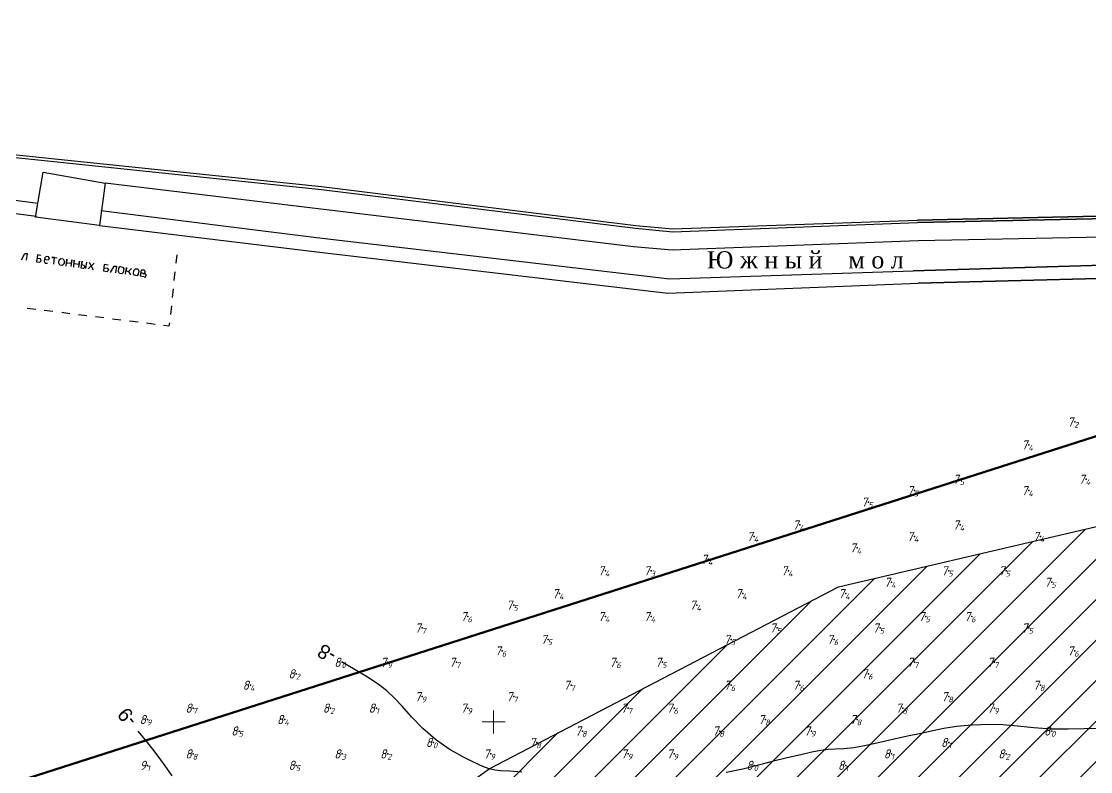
# Model space of a CAD drawing. Header units: feet. Extents: x 555402 to 556028, y 5031181 to 5031471.
# Drawn here: x 555762 to 555855.4, y 5031405.5 to 5031471 of the extents above; entities that cross this region are included whole.
import ezdxf
from ezdxf.enums import TextEntityAlignment as Align

# ---------------------------------------------------------------- set-up
doc = ezdxf.new("R2010")
doc.units = ezdxf.units.FT
doc.header["$LTSCALE"] = 5
doc.header["$MEASUREMENT"] = 0
doc.layers.add('_Р_СТ', color=8, linetype='CONTINUOUS', lineweight=9)
for name, color, linetype in [('DEPTHS_TEXT', 7, 'CONTINUOUS'), ('PDF__ПЛ_Н', 7, 'CONTINUOUS'), ('POINTS', 8, 'CONTINUOUS'), ('POINTS_CON', 150, 'CONTINUOUS'), ('надписи', 7, 'CONTINUOUS'), ('Р__ОН_Р__ОТ', 7, 'CONTINUOUS')]:
    doc.layers.add(name, color=color, linetype=linetype)
doc.styles.add('ISO', font='iso')
doc.styles.add('style1', font='times.ttf')
doc.styles.add('TMODELF', font='tmodelf')

msp = doc.modelspace()

# ---------------------------------------------------------------- hatches: boundary and pattern name
at = {"layer": 'надписи'}
h = msp.add_hatch(dxfattribs=at)
h.set_pattern_fill('ANSI31', color=3, scale=20)
h.set_pattern_definition([(45, (49999, 150001), (-1.767766953, 1.767766953), [])])
h.paths.add_polyline_path([(555714.964, 5031352.165), (555710.898, 5031356.451), (555719.35, 5031364.55), (555776.284, 5031386.66), (555802.841, 5031405.701), (555833.352, 5031421.598), (555863.889, 5031428.732), (555912.025, 5031430.355), (555935.619, 5031436.004), (555956.183, 5031430.321), (555971.253, 5031414.506), (555982.185, 5031385.605), (555988.677, 5031368.434), (555965.436, 5031319.623), (555933.195, 5031404.906), (555848.54, 5031402.221)])

# ---------------------------------------------------------------- linework, layer by layer
at = {"layer": '_Р_СТ', "linetype": 'Continuous', "flags": 128}
for points in [[(555803.237, 5031408.787), (555803.237, 5031410.787)], [(555802.237, 5031409.787), (555804.237, 5031409.787)]]:
    msp.add_lwpolyline(points, dxfattribs=at)
at = {"layer": 'PDF__ПЛ_Н', "linetype": 'Continuous', "flags": 128}
for points in [[(555763.305, 5031453.938), (555755.727, 5031454.912), (555718.895, 5031459.103), (555685.292, 5031471)], [(555688.736, 5031471), (555719.149, 5031460.289), (555755.854, 5031456.097), (555763.432, 5031455.124)], [(555699.353, 5031471), (555719.784, 5031463.972), (555759.791, 5031459.273), (555788.199, 5031456.309), (555815.632, 5031452.922), (555818.892, 5031452.626), (555840.272, 5031453.43), (555865.25, 5031453.938), (555890.567, 5031454.954), (555915.164, 5031455.716), (555918.297, 5031455.843), (555939.381, 5031460.5), (555959.236, 5031464.988)], [(555700.166, 5031471), (555719.826, 5031464.226), (555759.834, 5031459.527), (555788.199, 5031456.563), (555815.675, 5031453.176), (555818.892, 5031452.88), (555840.272, 5031453.642), (555865.25, 5031454.192), (555890.567, 5031455.208), (555915.164, 5031455.97), (555918.255, 5031456.097), (555939.338, 5031460.754), (555959.194, 5031465.2)], [(555962.962, 5031466.089), (555959.194, 5031465.2), (555939.338, 5031460.754), (555918.255, 5031456.097), (555915.164, 5031455.97), (555890.567, 5031455.208), (555865.208, 5031454.192), (555840.272, 5031453.642)], [(555963.046, 5031465.835), (555959.236, 5031464.988), (555939.381, 5031460.5), (555918.297, 5031455.843), (555915.164, 5031455.716), (555890.567, 5031454.954), (555865.25, 5031453.938), (555840.272, 5031453.43)], [(555963.3, 5031464.268), (555959.617, 5031463.422), (555939.719, 5031458.934), (555918.467, 5031454.235), (555915.207, 5031454.15), (555890.61, 5031453.388), (555865.293, 5031452.33), (555840.314, 5031451.821)], [(555959.617, 5031463.422), (555939.719, 5031458.934), (555918.467, 5031454.235), (555915.207, 5031454.15), (555890.61, 5031453.388), (555865.293, 5031452.33), (555840.314, 5031451.821), (555818.85, 5031451.017), (555815.463, 5031451.313), (555769.317, 5031456.859)], [(555768.936, 5031454.489), (555787.775, 5031452.118), (555818.638, 5031448.519), (555839.891, 5031449.197), (555865.208, 5031449.959), (555890.229, 5031450.763), (555865.25, 5031449.959), (555839.891, 5031449.197)], [(555768.809, 5031453.176), (555787.564, 5031450.89), (555818.469, 5031447.249), (555840.314, 5031448.138), (555865.039, 5031448.773), (555890.313, 5031449.62), (555865.039, 5031448.773), (555840.314, 5031448.138)], [(555761.993, 5031450.17), (555762.289, 5031450.721), (555762.501, 5031450.721), (555762.416, 5031450.128)], [(555763.686, 5031450.551), (555763.39, 5031450.594), (555763.305, 5031450.001), (555763.602, 5031449.959), (555763.729, 5031450.086), (555763.644, 5031450.255), (555763.348, 5031450.297)], [(555763.983, 5031450.213), (555764.321, 5031450.17), (555764.448, 5031450.297), (555764.364, 5031450.424), (555764.152, 5031450.467), (555764.025, 5031450.34), (555763.983, 5031450.043), (555764.067, 5031449.874), (555764.279, 5031449.874)], [(555764.829, 5031449.789), (555764.872, 5031450.382), (555764.66, 5031450.382), (555765.126, 5031450.34)], [(555765.888, 5031449.62), (555765.972, 5031450.213), (555765.93, 5031449.916), (555766.353, 5031449.874), (555766.396, 5031450.17), (555766.311, 5031449.578)], [(555766.565, 5031449.535), (555766.607, 5031450.128), (555766.565, 5031449.832), (555767.031, 5031449.789), (555767.073, 5031450.043), (555766.988, 5031449.493)], [(555767.623, 5031449.408), (555767.708, 5031449.959)], [(555767.835, 5031449.366), (555768.343, 5031449.874)], [(555767.92, 5031449.959), (555768.259, 5031449.281)], [(555775.498, 5031449.874), (555775.583, 5031450.594)], [(555769.571, 5031449.705), (555769.232, 5031449.747), (555769.148, 5031449.197), (555769.486, 5031449.154), (555769.613, 5031449.281), (555769.529, 5031449.408), (555769.19, 5031449.451)], [(555769.783, 5031449.07), (555770.079, 5031449.62), (555770.291, 5031449.62), (555770.206, 5031449.027)], [(555771.095, 5031448.9), (555771.18, 5031449.493), (555771.137, 5031449.197), (555771.349, 5031449.154), (555771.603, 5031449.408), (555771.349, 5031449.154), (555771.518, 5031448.858)], [(555772.704, 5031448.689), (555772.407, 5031448.731), (555772.492, 5031449.281), (555772.704, 5031449.281)], [(555772.661, 5031448.985), (555772.45, 5031449.027), (555772.746, 5031448.985)], [(555772.662, 5031448.944), (555772.681, 5031448.942), (555772.701, 5031448.942), (555772.72, 5031448.947), (555772.738, 5031448.959), (555772.755, 5031448.977), (555772.769, 5031448.999), (555772.778, 5031449.023), (555772.783, 5031449.049), (555772.787, 5031449.076)], [(555772.787, 5031449.076), (555772.791, 5031449.103), (555772.793, 5031449.13), (555772.791, 5031449.156), (555772.784, 5031449.18), (555772.772, 5031449.202), (555772.758, 5031449.219), (555772.741, 5031449.229), (555772.722, 5031449.234), (555772.703, 5031449.238)], [(555772.872, 5031448.78), (555772.876, 5031448.807), (555772.877, 5031448.833), (555772.875, 5031448.859), (555772.868, 5031448.884), (555772.857, 5031448.906), (555772.842, 5031448.922), (555772.826, 5031448.933), (555772.807, 5031448.938), (555772.788, 5031448.941)], [(555775.329, 5031448.35), (555775.413, 5031449.112)], [(555772.747, 5031448.648), (555772.766, 5031448.645), (555772.785, 5031448.646), (555772.804, 5031448.651), (555772.823, 5031448.663), (555772.84, 5031448.68), (555772.853, 5031448.702), (555772.862, 5031448.727), (555772.868, 5031448.753), (555772.872, 5031448.78)], [(555775.202, 5031446.868), (555775.286, 5031447.63)], [(555775.032, 5031445.386), (555775.117, 5031446.148)], [(555762.501, 5031445.937), (555763.263, 5031445.852)], [(555763.983, 5031445.767), (555764.745, 5031445.683)], [(555765.507, 5031445.598), (555766.226, 5031445.471)], [(555766.988, 5031445.386), (555767.708, 5031445.302)], [(555768.47, 5031445.217), (555769.19, 5031445.132)], [(555769.952, 5031445.005), (555770.672, 5031444.921)], [(555771.434, 5031444.836), (555772.196, 5031444.751)], [(555772.915, 5031444.667), (555773.678, 5031444.54)], [(555774.397, 5031444.455), (555774.905, 5031444.413), (555774.948, 5031444.667)]]:
    msp.add_lwpolyline(points, dxfattribs=at)
for points in [[(555763.898, 5031457.833), (555769.317, 5031456.859), (555768.809, 5031453.176), (555763.221, 5031453.896), (555763.898, 5031457.833)], [(555765.253, 5031449.874), (555765.295, 5031450.17), (555765.422, 5031450.297), (555765.634, 5031450.255), (555765.718, 5031450.086), (555765.718, 5031449.832), (555765.549, 5031449.662), (555765.337, 5031449.705), (555765.253, 5031449.874)], [(555767.2, 5031449.451), (555767.285, 5031450.043), (555767.242, 5031449.747), (555767.454, 5031449.705), (555767.539, 5031449.535), (555767.412, 5031449.408), (555767.2, 5031449.451)], [(555770.46, 5031449.154), (555770.502, 5031449.451), (555770.629, 5031449.578), (555770.841, 5031449.535), (555770.926, 5031449.366), (555770.883, 5031449.07), (555770.756, 5031448.943), (555770.545, 5031448.985), (555770.46, 5031449.154)], [(555771.772, 5031448.943), (555771.815, 5031449.239), (555771.942, 5031449.366), (555772.153, 5031449.366), (555772.238, 5031449.197), (555772.196, 5031448.9), (555772.069, 5031448.773), (555771.857, 5031448.816), (555771.772, 5031448.943)]]:
    msp.add_lwpolyline(points, close=True, dxfattribs=at)
at = {"layer": 'POINTS', "linetype": 'Continuous'}
for p in [(555854, 5031436, 7.2), (555850, 5031434, 7.4), (555844, 5031431, 7.5), (555855, 5031431, 7.4), (555840, 5031430, 7.5), (555850, 5031430, 7.4), (555836, 5031429, 7.5), (555830, 5031427, 7.4), (555844, 5031427, 7.4), (555826, 5031426, 7.4), (555840, 5031426, 7.4), (555851, 5031426, 7.4), (555835, 5031425, 7.4), (555822, 5031424, 7.4), (555813, 5031423, 7.4), (555817, 5031423, 7.3), (555829, 5031423, 7.4), (555843, 5031423, 7.5), (555848, 5031423, 7.5), (555838, 5031422, 7.4), (555852, 5031422, 7.5), (555809, 5031421, 7.4), (555825, 5031421, 7.4), (555834, 5031421, 7.4), (555805, 5031420, 7.5), (555821, 5031420, 7.4), (555801, 5031419, 7.6), (555813, 5031419, 7.4), (555817, 5031419, 7.4), (555841, 5031419, 7.5), (555845, 5031419, 7.6), (555797, 5031418, 7.7), (555828, 5031418, 7.5), (555837, 5031418, 7.5), (555850, 5031418, 7.5), (555808, 5031417, 7.5), (555824, 5031417, 7.5), (555833, 5031417, 7.6), (555804, 5031416, 7.6), (555854, 5031416, 7.6), (555790, 5031415, 8), (555794, 5031415, 7.9), (555800, 5031415, 7.7), (555814, 5031415, 7.6), (555818, 5031415, 7.5), (555840, 5031415, 7.7), (555847, 5031415, 7.7), (555786, 5031414, 8.2), (555836, 5031414, 7.6), (555782, 5031413, 8.4), (555810, 5031413, 7.7), (555824, 5031413, 7.6), (555830, 5031413, 7.6), (555851, 5031413, 7.8), (555797, 5031412, 7.9), (555805, 5031412, 7.7), (555843, 5031412, 7.8), (555777, 5031411, 8.7), (555789, 5031411, 8.2), (555793, 5031411, 8.1), (555801, 5031411, 7.9), (555815, 5031411, 7.7), (555819, 5031411, 7.6), (555839, 5031411, 7.8), (555847, 5031411, 7.9), (555773, 5031410, 8.9), (555785, 5031410, 8.4), (555827, 5031410, 7.8), (555835, 5031410, 7.8), (555781, 5031409, 8.5), (555811, 5031409, 7.8), (555823, 5031409, 7.8), (555831, 5031409, 7.9), (555852, 5031409, 8), (555798, 5031408, 8), (555807, 5031408, 7.8), (555843, 5031408, 8.1), (555777, 5031407, 8.8), (555790, 5031407, 8.3), (555794, 5031407, 8.2), (555803, 5031407, 7.9), (555815, 5031407, 7.9), (555819, 5031407, 7.9), (555838, 5031407, 8.1), (555848, 5031407, 8.2), (555773, 5031406, 9.1), (555786, 5031406, 8.5), (555826, 5031406, 8), (555834, 5031406, 8.1)]:
    msp.add_point(p, dxfattribs=at)
at = {"layer": 'POINTS_CON', "linetype": 'Continuous', "flags": 128}
for points in [[(555805.708, 5031405.417), (555804.63, 5031405.478), (555803.884, 5031405.522), (555803.333, 5031405.583), (555802.841, 5031405.701), (555802.284, 5031405.91), (555801.542, 5031406.25), (555800.537, 5031406.75), (555799.366, 5031407.417), (555798.167, 5031408.25), (555797.059, 5031409.228), (555796.08, 5031410.244), (555795.25, 5031411.167), (555794.562, 5031411.904), (555793.91, 5031412.512), (555793.167, 5031413.083), (555792.235, 5031413.691), (555791.154, 5031414.336), (555790, 5031415)], [(555775.171, 5031405.083), (555774.683, 5031405.759), (555774.172, 5031406.472), (555773.574, 5031407.263), (555772.905, 5031408.116), (555772.2, 5031409)], [(555856.222, 5031409.222), (555854.854, 5031409.195), (555853.424, 5031409.156), (555851.944, 5031409.167), (555850.442, 5031409.266), (555849.002, 5031409.409), (555847.722, 5031409.528), (555846.673, 5031409.57), (555845.809, 5031409.55), (555845.056, 5031409.5), (555844.354, 5031409.443), (555843.702, 5031409.381), (555843.111, 5031409.306), (555842.576, 5031409.212), (555842.016, 5031409.094), (555841.333, 5031408.944), (555840.453, 5031408.759), (555839.399, 5031408.537), (555838.222, 5031408.278), (555836.98, 5031407.991), (555835.77, 5031407.722), (555834.694, 5031407.528), (555833.828, 5031407.442), (555833.116, 5031407.419), (555832.472, 5031407.389), (555831.81, 5031407.297), (555831.042, 5031407.138), (555830.083, 5031406.917), (555828.886, 5031406.642), (555827.559, 5031406.33), (555826.25, 5031406), (555825.019, 5031405.673), (555823.565, 5031405.383)]]:
    msp.add_lwpolyline(points, dxfattribs=at)
at = {"layer": 'надписи', "color": 3, "flags": 128}
msp.add_lwpolyline([(555714.964, 5031352.165), (555710.898, 5031356.451), (555719.35, 5031364.55), (555776.284, 5031386.66), (555802.841, 5031405.701), (555833.352, 5031421.598), (555863.889, 5031428.732), (555912.025, 5031430.355), (555935.619, 5031436.004), (555956.183, 5031430.321), (555971.253, 5031414.506), (555982.185, 5031385.605), (555988.677, 5031368.434), (555965.436, 5031319.623), (555933.195, 5031404.906), (555848.54, 5031402.221), (555714.964, 5031352.165)], dxfattribs=at)
at = {"layer": 'Р__ОН_Р__ОТ', "color": 96, "linetype": 'Continuous', "lineweight": 50, "flags": 128}
msp.add_lwpolyline([(555417.7, 5031197.3), (555647.7, 5031255.4), (555995.5, 5031325.7), (556001.9, 5031346.7), (555967.5, 5031457.8), (555918.6, 5031446.9), (555891.9, 5031446.3), (555408.8, 5031291.6), (555417.7, 5031197.3)], close=True, dxfattribs=at)

# ---------------------------------------------------------------- texts
at = {"layer": 'DEPTHS_TEXT', "linetype": 'Continuous', "style": 'ISO', "oblique": 15}
for s, p in [('7', (555853.866, 5031436)), ('7', (555849.866, 5031434)), ('7', (555843.866, 5031431)), ('7', (555854.866, 5031431)), ('7', (555839.866, 5031430)), ('7', (555849.866, 5031430)), ('7', (555835.866, 5031429)), ('7', (555829.866, 5031427)), ('7', (555843.866, 5031427)), ('7', (555825.866, 5031426)), ('7', (555839.866, 5031426)), ('7', (555850.866, 5031426)), ('7', (555834.866, 5031425)), ('7', (555821.866, 5031424)), ('7', (555812.866, 5031423)), ('7', (555816.866, 5031423)), ('7', (555828.866, 5031423)), ('7', (555842.866, 5031423)), ('7', (555847.866, 5031423)), ('7', (555837.866, 5031422)), ('7', (555851.866, 5031422)), ('7', (555808.866, 5031421)), ('7', (555824.866, 5031421)), ('7', (555833.866, 5031421)), ('7', (555804.866, 5031420)), ('7', (555820.866, 5031420)), ('7', (555800.866, 5031419)), ('7', (555812.866, 5031419)), ('7', (555816.866, 5031419)), ('7', (555840.866, 5031419)), ('7', (555844.866, 5031419)), ('7', (555796.866, 5031418)), ('7', (555827.866, 5031418)), ('7', (555836.866, 5031418)), ('7', (555849.866, 5031418)), ('7', (555807.866, 5031417)), ('7', (555823.866, 5031417)), ('7', (555832.866, 5031417)), ('7', (555803.866, 5031416)), ('7', (555853.866, 5031416)), ('8', (555789.866, 5031415)), ('7', (555793.866, 5031415)), ('7', (555799.866, 5031415)), ('7', (555813.866, 5031415)), ('7', (555817.866, 5031415)), ('7', (555839.866, 5031415)), ('7', (555846.866, 5031415)), ('8', (555785.866, 5031414)), ('7', (555835.866, 5031414)), ('8', (555781.866, 5031413)), ('7', (555809.866, 5031413)), ('7', (555823.866, 5031413)), ('7', (555829.866, 5031413)), ('7', (555850.866, 5031413)), ('7', (555796.866, 5031412)), ('7', (555804.866, 5031412)), ('7', (555842.866, 5031412)), ('8', (555776.866, 5031411)), ('8', (555788.866, 5031411)), ('8', (555792.866, 5031411)), ('7', (555800.866, 5031411)), ('7', (555814.866, 5031411)), ('7', (555818.866, 5031411)), ('7', (555838.866, 5031411)), ('7', (555846.866, 5031411)), ('8', (555772.866, 5031410)), ('8', (555784.866, 5031410)), ('7', (555826.866, 5031410)), ('7', (555834.866, 5031410)), ('8', (555780.866, 5031409)), ('7', (555810.866, 5031409)), ('7', (555822.866, 5031409)), ('7', (555830.866, 5031409)), ('8', (555851.866, 5031409)), ('8', (555797.866, 5031408)), ('7', (555806.866, 5031408)), ('8', (555842.866, 5031408)), ('8', (555776.866, 5031407)), ('8', (555789.866, 5031407)), ('8', (555793.866, 5031407)), ('7', (555802.866, 5031407)), ('7', (555814.866, 5031407)), ('7', (555818.866, 5031407)), ('8', (555837.866, 5031407)), ('8', (555847.866, 5031407)), ('9', (555772.866, 5031406)), ('8', (555785.866, 5031406)), ('8', (555825.866, 5031406)), ('8', (555833.866, 5031406))]:
    msp.add_text(s, height=0.8, dxfattribs=at).set_placement(p, align=Align.MIDDLE_RIGHT)
for s, p in [('2', (555853.95, 5031436)), ('4', (555849.95, 5031434)), ('5', (555843.95, 5031431)), ('4', (555854.95, 5031431)), ('5', (555839.95, 5031430)), ('4', (555849.95, 5031430)), ('5', (555835.95, 5031429)), ('4', (555829.95, 5031427)), ('4', (555843.95, 5031427)), ('4', (555825.95, 5031426)), ('4', (555839.95, 5031426)), ('4', (555850.95, 5031426)), ('4', (555834.95, 5031425)), ('4', (555821.95, 5031424)), ('4', (555812.95, 5031423)), ('3', (555816.95, 5031423)), ('4', (555828.95, 5031423)), ('5', (555842.95, 5031423)), ('5', (555847.95, 5031423)), ('4', (555837.95, 5031422)), ('5', (555851.95, 5031422)), ('4', (555808.95, 5031421)), ('4', (555824.95, 5031421)), ('4', (555833.95, 5031421)), ('5', (555804.95, 5031420)), ('4', (555820.95, 5031420)), ('6', (555800.95, 5031419)), ('4', (555812.95, 5031419)), ('4', (555816.95, 5031419)), ('5', (555840.95, 5031419)), ('6', (555844.95, 5031419)), ('7', (555796.95, 5031418)), ('5', (555827.95, 5031418)), ('5', (555836.95, 5031418)), ('5', (555849.95, 5031418)), ('5', (555807.95, 5031417)), ('5', (555823.95, 5031417)), ('6', (555832.95, 5031417)), ('6', (555803.95, 5031416)), ('6', (555853.95, 5031416)), ('0', (555789.95, 5031415)), ('9', (555793.95, 5031415)), ('7', (555799.95, 5031415)), ('6', (555813.95, 5031415)), ('5', (555817.95, 5031415)), ('7', (555839.95, 5031415)), ('7', (555846.95, 5031415)), ('2', (555785.95, 5031414)), ('6', (555835.95, 5031414)), ('4', (555781.95, 5031413)), ('7', (555809.95, 5031413)), ('6', (555823.95, 5031413)), ('6', (555829.95, 5031413)), ('8', (555850.95, 5031413)), ('9', (555796.95, 5031412)), ('7', (555804.95, 5031412)), ('8', (555842.95, 5031412)), ('7', (555776.95, 5031411)), ('2', (555788.95, 5031411)), ('1', (555792.95, 5031411)), ('9', (555800.95, 5031411)), ('7', (555814.95, 5031411)), ('6', (555818.95, 5031411)), ('8', (555838.95, 5031411)), ('9', (555846.95, 5031411)), ('9', (555772.95, 5031410)), ('4', (555784.95, 5031410)), ('8', (555826.95, 5031410)), ('8', (555834.95, 5031410)), ('5', (555780.95, 5031409)), ('8', (555810.95, 5031409)), ('8', (555822.95, 5031409)), ('9', (555830.95, 5031409)), ('0', (555851.95, 5031409)), ('0', (555797.95, 5031408)), ('8', (555806.95, 5031408)), ('1', (555842.95, 5031408)), ('8', (555776.95, 5031407)), ('3', (555789.95, 5031407)), ('2', (555793.95, 5031407)), ('9', (555802.95, 5031407)), ('9', (555814.95, 5031407)), ('9', (555818.95, 5031407)), ('1', (555837.95, 5031407)), ('2', (555847.95, 5031407)), ('1', (555772.95, 5031406)), ('5', (555785.95, 5031406)), ('0', (555825.95, 5031406)), ('1', (555833.95, 5031406))]:
    msp.add_text(s, height=0.5, dxfattribs=at).set_placement(p, align=Align.TOP_LEFT)
at = {"layer": 'POINTS_CON', "linetype": 'Continuous', "style": 'TMODELF'}
for s, rotation, p in [('-8', 150.25513, (555788.661, 5031415.765, 8)), ('-9', 128.65981, (555771.237, 5031410.204, 9))]:
    msp.add_text(s, height=1.25, rotation=rotation, dxfattribs=at).set_placement(p, align=Align.MIDDLE_CENTER)
at = {"layer": 'надписи', "style": 'style1'}
msp.add_text('Ю ж н ы й    м о л', height=1.5, dxfattribs=at).set_placement((555821.862, 5031449.415))

doc.saveas('drawing.dxf')
